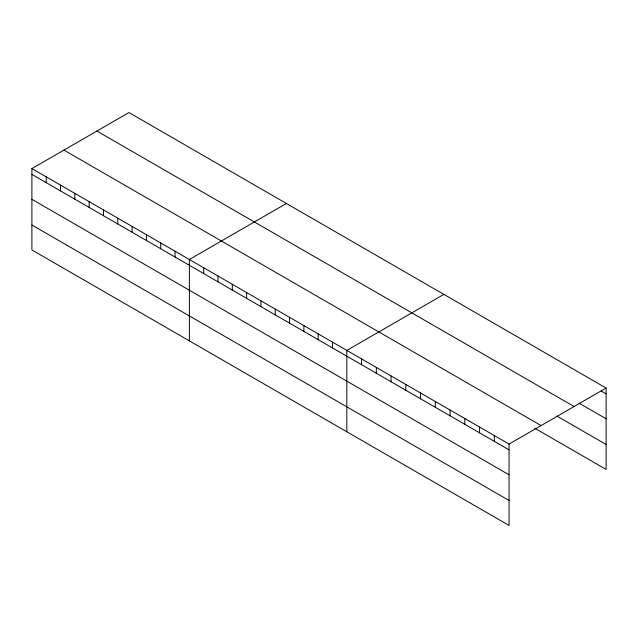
<?xml version="1.0" encoding="UTF-8"?>
<svg xmlns="http://www.w3.org/2000/svg" width="638" height="638" viewBox="0 0 638 638"><rect width="100%" height="100%" fill="white"/><g stroke="black" fill="none" stroke-linecap="round" stroke-linejoin="round"><path stroke-width="0.96" d="M31.9 168.584L509.06 444.072L509.06 525.441L31.9 249.952L31.9 168.584L128.94 112.559L606.1 388.048L606.1 469.416L534.811 428.257M286.398 203.474L189.366 259.499L189.366 340.859M443.865 294.381L346.825 350.406L346.825 431.774M509.06 444.072L606.1 388.048M601.187 390.998L606.1 393.837M579.065 403.168L606.1 418.783M96.912 131.053L574.08 406.534M556.934 416.088L606.1 444.471M63.92 150.097L541.088 425.586M31.9 174.381L509.06 449.862M31.9 199.319L509.06 474.808M31.9 225.015L509.06 500.495M494.314 435.555L494.314 441.352M479.569 427.045L479.569 432.835M464.815 418.528L464.815 424.318M450.069 410.011L450.069 415.801M435.315 401.501L435.315 407.291M420.57 392.984L420.57 398.774M405.824 384.467L405.824 390.257M391.07 375.949L391.07 381.747M376.324 367.44L376.324 373.23M361.579 358.923L361.579 364.713M332.51 342.143L332.51 347.933M318.195 333.881L318.195 339.671M303.879 325.611L303.879 331.409M289.564 317.349L289.564 323.139M275.249 309.087L275.249 314.877M260.934 300.817L260.934 306.615M246.627 292.555L246.627 298.345M232.312 284.293L232.312 290.083M217.997 276.023L217.997 281.821M203.681 267.761L203.681 273.55M175.051 251.228L175.051 257.026M160.736 242.966L160.736 248.756M146.421 234.704L146.421 240.494M132.106 226.442L132.106 232.232M117.791 218.172L117.791 223.962M103.476 209.91L103.476 215.7M89.16 201.648L89.16 207.438M74.845 193.378L74.845 199.168M60.53 185.116L60.53 190.906M46.215 176.854L46.215 182.643"/></g></svg>
